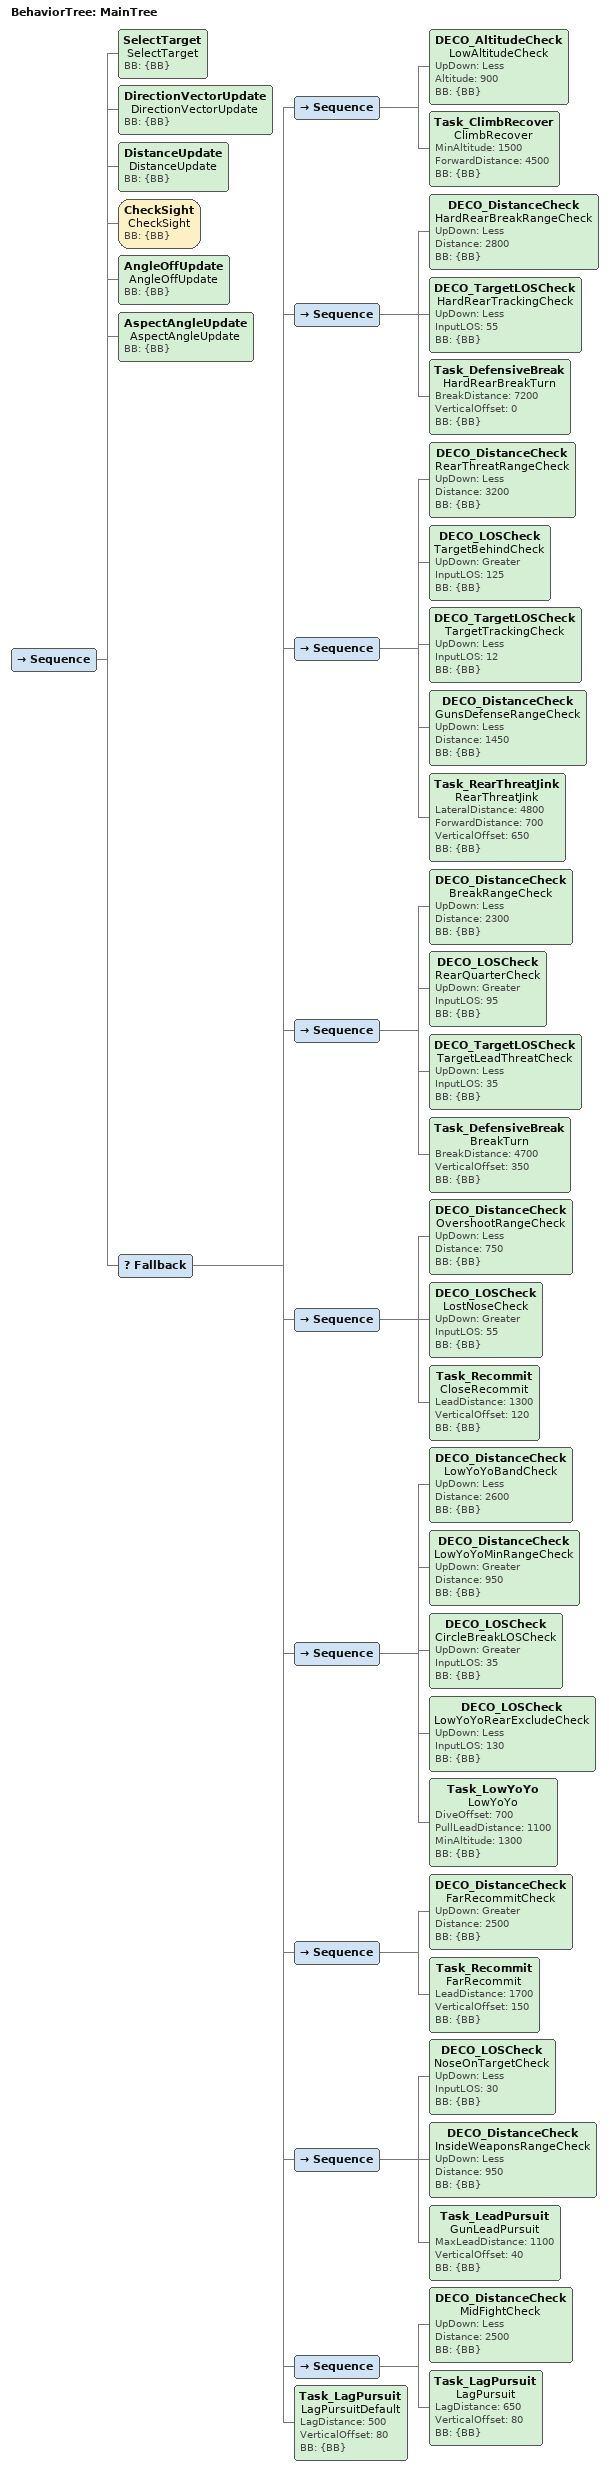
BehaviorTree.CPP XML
<root main_tree_to_execute="MainTree"> <!--어떤 노드가 순서대로 실행될지 정의-->
  <!-- 시퀀스로 상태 갱신 노드 실행(필수임) Fallback으로 우선순위별 행동 분기 검사 -->
  <BehaviorTree ID="MainTree">
    <Sequence>
      <SelectTarget name="SelectTarget" BB="{BB}"/>
      <DirectionVectorUpdate name="DirectionVectorUpdate" BB="{BB}"/>
      <DistanceUpdate name="DistanceUpdate" BB="{BB}"/>
      <CheckSight name="CheckSight" BB="{BB}"/>
      <AngleOffUpdate name="AngleOffUpdate" BB="{BB}"/>
      <AspectAngleUpdate name="AspectAngleUpdate" BB="{BB}"/>
      <!-- 요 위에 애들은 BB에 상태값을 채워넣음 -->
      <Fallback>
        <Sequence>
          <!-- DECO붙은 애들은 success/failure 판정, 그래서 다 이름에 check들어감
           UpDown은 조건문의 부등호 결정
          고도가 낮으면 고도 올리기 -->
          <DECO_AltitudeCheck name="LowAltitudeCheck" UpDown="Less" Altitude="900" BB="{BB}"/>
          <Task_ClimbRecover name="ClimbRecover" MinAltitude="1500" ForwardDistance="4500" BB="{BB}"/>
        </Sequence>

        <!-- 적이 나를 비교적 정면에 가깝게 바라보고 있다
        즉, 적이 나를 잘 추적하고 있거나, 거의 정면으로 겨냥하고 있는 상태: 적이 나를 보는 LOS가 55보다 작다 + 거리가 2800보다 작다
        이 파트는 방어기동 조건문-->
        <Sequence>
          <DECO_DistanceCheck name="HardRearBreakRangeCheck" UpDown="Less" Distance="2800" BB="{BB}"/>
          <DECO_TargetLOSCheck name="HardRearTrackingCheck" UpDown="Less" InputLOS="55" BB="{BB}"/>
          <Task_DefensiveBreak name="HardRearBreakTurn" BreakDistance="7200" VerticalOffset="0" BB="{BB}"/>
        </Sequence>

        <!-- 내가 적을 보는 LOS가 125 이상 (뒤에 있다고 간주) + 적이 나를 보는 LOS가 12도 미만 + 거리 가까우면
        적이 뒤에서 위협하고 있고, 나를 좁은 각도로 추적 중일 때 회피 기동한다 -->
        <Sequence>
          <DECO_DistanceCheck name="RearThreatRangeCheck" UpDown="Less" Distance="3200" BB="{BB}"/>
          <DECO_LOSCheck name="TargetBehindCheck" UpDown="Greater" InputLOS="125" BB="{BB}"/>
          <DECO_TargetLOSCheck name="TargetTrackingCheck" UpDown="Less" InputLOS="12" BB="{BB}"/>
          <DECO_DistanceCheck name="GunsDefenseRangeCheck" UpDown="Less" Distance="1450" BB="{BB}"/>
          <Task_RearThreatJink name="RearThreatJink" LateralDistance="4800" ForwardDistance="700" VerticalOffset="650" BB="{BB}"/>
        </Sequence>

        <!-- 후방 사분면 위협 상황에서 방어적으로 탈출한다
        후방 사분면 체크: 내가 적을 바라보는 LOS가 95보다 크다.
        적이 나를 바라보는 LOS가 35보다 작다
        그러면, 탈출기동 수행 -->
        <Sequence>
          <DECO_DistanceCheck name="BreakRangeCheck" UpDown="Less" Distance="2300" BB="{BB}"/>
          <DECO_LOSCheck name="RearQuarterCheck" UpDown="Greater" InputLOS="95" BB="{BB}"/>
          <DECO_TargetLOSCheck name="TargetLeadThreatCheck" UpDown="Less" InputLOS="35" BB="{BB}"/>
          <Task_DefensiveBreak name="BreakTurn" BreakDistance="4700" VerticalOffset="350" BB="{BB}"/>
        </Sequence>

        <!-- 거리 750 미만(매우 가까움) + 내가 적을 보는 LOS가 55 이상(방금 지나쳤음)
        근접 거리에서 적의 노즈가 나를 지나쳤고 재접근을 시도한다 -->
        <Sequence>
          <DECO_DistanceCheck name="OvershootRangeCheck" UpDown="Less" Distance="750" BB="{BB}"/>
          <DECO_LOSCheck name="LostNoseCheck" UpDown="Greater" InputLOS="55" BB="{BB}"/>
          <Task_Recommit name="CloseRecommit" LeadDistance="1300" VerticalOffset="120" BB="{BB}"/>
        </Sequence>

        <!-- 상대와 거리가 950~2600 + 내가 적을 보는 LOS가 35~130
        원형 회피와 상승을 병행해 생존성을 높인다 -->
        <Sequence>
          <DECO_DistanceCheck name="LowYoYoBandCheck" UpDown="Less" Distance="2600" BB="{BB}"/>
          <DECO_DistanceCheck name="LowYoYoMinRangeCheck" UpDown="Greater" Distance="950" BB="{BB}"/>
          <DECO_LOSCheck name="CircleBreakLOSCheck" UpDown="Greater" InputLOS="35" BB="{BB}"/>
          <DECO_LOSCheck name="LowYoYoRearExcludeCheck" UpDown="Less" InputLOS="130" BB="{BB}"/>
          <Task_LowYoYo name="LowYoYo" DiveOffset="700" PullLeadDistance="1100" MinAltitude="1300" BB="{BB}"/>
        </Sequence>

        <!-- 멀리 떨어져 있을 때 재접근을 위해 선두를 다시 잡는다 -->
        <Sequence>
          <DECO_DistanceCheck name="FarRecommitCheck" UpDown="Greater" Distance="2500" BB="{BB}"/>
          <!-- 선두를 잡고 재접근한다 -->
          <Task_Recommit name="FarRecommit" LeadDistance="1700" VerticalOffset="150" BB="{BB}"/>
        </Sequence>

        <!-- 내가 적을 보는 LOS가 30미만 + 거리 가까우면 공격용 추격을 수행한다 선행추격 Lead-->
        <Sequence>
          <DECO_LOSCheck name="NoseOnTargetCheck" UpDown="Less" InputLOS="30" BB="{BB}"/>
          <DECO_DistanceCheck name="InsideWeaponsRangeCheck" UpDown="Less" Distance="950" BB="{BB}"/>
          <Task_LeadPursuit name="GunLeadPursuit" MaxLeadDistance="1100" VerticalOffset="40" BB="{BB}"/>
        </Sequence>

        <!-- 이 위에 조건들 다 폴백뜨고나서, 거리가 가까우면 중거리 전투에서 후방 추격을 유지한다 지연 추격 Lag-->
        <Sequence>
          <DECO_DistanceCheck name="MidFightCheck" UpDown="Less" Distance="2500" BB="{BB}"/>
          <Task_LagPursuit name="LagPursuit" LagDistance="650" VerticalOffset="80" BB="{BB}"/>
        </Sequence>

        <!-- 기본 분기: 위 조건들이 모두 만족하지 않을 때는 기본적인 후방 추격을 수행한다 -->
        <Task_LagPursuit name="LagPursuitDefault" LagDistance="500" VerticalOffset="80" BB="{BB}"/>
      </Fallback>
    </Sequence>
  </BehaviorTree>
</root>
